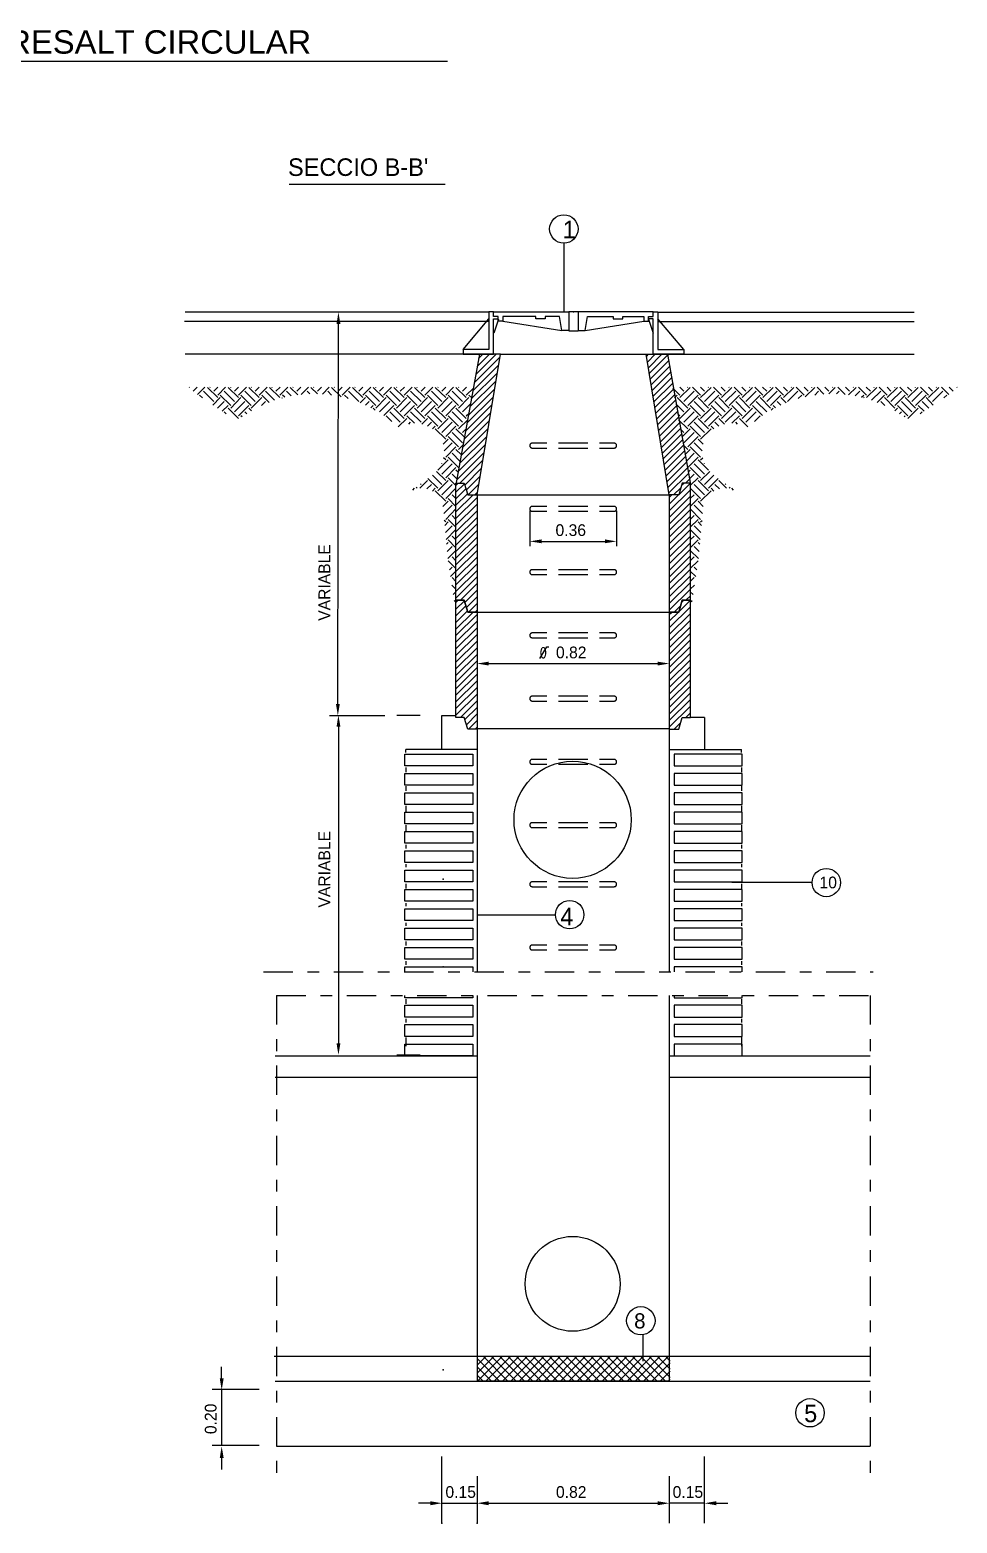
# Model space of a CAD drawing. Extents: x 13.3 to 35.6, y 5.3 to 28.2.
# Drawn here: x 21.83 to 29.74, y 15.46 to 28.21 of the extents above; entities that cross this region are included whole.
import ezdxf

# ---------------------------------------------------------------- set-up
doc = ezdxf.new("R2010")
doc.units = 0
doc.header["$LTSCALE"] = 0.5
doc.header["$MEASUREMENT"] = 0
doc.linetypes.add('DASHDOT', pattern=[1, 0.5, -0.25, 0, -0.25])
doc.linetypes.add('HIDDEN', pattern=[0.375, 0.25, -0.125])
doc.layers.get('0').update_dxf_attribs({"linetype": 'CONTINUOUS'})
for name, color, linetype in [('ANILLO', 1, 'CONTINUOUS'), ('CERCHA', 7, 'CONTINUOUS'), ('RALLADO', 7, 'CONTINUOUS'), ('SECCION', 1, 'CONTINUOUS'), ('TAPA', 7, 'CONTINUOUS')]:
    doc.layers.add(name, color=color, linetype=linetype)
doc.styles.add('DIN', font='DIN')
doc.styles.add('HELV', font='helv')
doc.styles.add('LEROY', font='leroy')

# ---------------------------------------------------------------- blocks, each defined once
blk = doc.blocks.new('*X32')
at = {"color": 0}
for p, q in [((35.44, 15.358), (35.651, 15.569)), ((35.44, 15.429), (35.58, 15.569)), ((35.44, 15.499), (35.51, 15.569)), ((35.696, 15.357), (35.484, 15.569)), ((35.509, 15.357), (35.722, 15.569)), ((35.767, 15.357), (35.554, 15.569)), ((35.58, 15.357), (35.793, 15.569)), ((35.838, 15.357), (35.625, 15.569)), ((35.651, 15.357), (35.863, 15.569)), ((35.908, 15.357), (35.696, 15.569)), ((35.722, 15.357), (35.934, 15.569)), ((35.979, 15.357), (35.767, 15.569)), ((35.792, 15.357), (36.005, 15.569)), ((36.05, 15.357), (35.837, 15.569)), ((35.863, 15.357), (36.075, 15.569)), ((36.12, 15.357), (35.908, 15.569)), ((35.934, 15.357), (36.146, 15.569)), ((36.191, 15.357), (35.979, 15.569)), ((36.004, 15.357), (36.217, 15.569)), ((36.262, 15.357), (36.049, 15.569)), ((36.075, 15.357), (36.288, 15.569)), ((36.333, 15.357), (36.12, 15.569)), ((36.146, 15.357), (36.358, 15.569)), ((36.403, 15.357), (36.191, 15.569)), ((36.217, 15.357), (36.429, 15.569)), ((36.474, 15.357), (36.262, 15.569)), ((36.287, 15.357), (36.5, 15.569)), ((36.545, 15.357), (36.332, 15.569)), ((36.358, 15.357), (36.57, 15.569)), ((36.615, 15.357), (36.403, 15.569)), ((36.429, 15.357), (36.641, 15.569)), ((36.686, 15.357), (36.474, 15.569)), ((36.499, 15.357), (36.712, 15.569)), ((36.757, 15.357), (36.544, 15.569)), ((36.57, 15.357), (36.783, 15.569)), ((36.828, 15.357), (36.615, 15.569)), ((36.641, 15.357), (36.853, 15.569)), ((36.898, 15.357), (36.686, 15.569)), ((36.712, 15.357), (36.924, 15.569)), ((36.969, 15.357), (36.757, 15.569)), ((36.782, 15.357), (36.995, 15.569)), ((37.04, 15.357), (36.827, 15.569)), ((36.853, 15.357), (37.065, 15.569)), ((37.081, 15.387), (36.898, 15.569)), ((37.081, 15.458), (36.969, 15.569)), ((37.081, 15.528), (37.039, 15.569)), ((35.625, 15.357), (35.44, 15.543)), ((35.555, 15.357), (35.44, 15.472)), ((36.924, 15.357), (37.081, 15.514)), ((36.994, 15.357), (37.081, 15.443)), ((35.484, 15.357), (35.44, 15.401)), ((37.065, 15.357), (37.081, 15.372))]:
    blk.add_line(p, q, dxfattribs=at)
blk = doc.blocks.new('*X27')
at = {"color": 0}
for p, q in [((27.334, 24.638), (27.336, 24.64)), ((27.367, 24.605), (27.402, 24.64)), ((27.405, 24.576), (27.468, 24.64)), ((27.577, 24.55), (27.489, 24.638)), ((27.511, 24.638), (27.513, 24.64)), ((27.544, 24.605), (27.579, 24.64)), ((27.577, 24.572), (27.645, 24.64)), ((27.754, 24.55), (27.666, 24.638)), ((27.688, 24.638), (27.689, 24.64)), ((27.721, 24.605), (27.756, 24.64)), ((27.754, 24.572), (27.822, 24.64)), ((27.931, 24.55), (27.842, 24.638)), ((27.864, 24.638), (27.866, 24.64)), ((27.898, 24.605), (27.932, 24.64)), ((27.931, 24.572), (27.999, 24.64)), ((28.107, 24.55), (28.019, 24.638)), ((28.041, 24.638), (28.043, 24.64)), ((28.074, 24.605), (28.109, 24.64)), ((28.107, 24.572), (28.176, 24.64)), ((28.26, 24.574), (28.196, 24.638)), ((28.218, 24.638), (28.22, 24.64)), ((28.251, 24.605), (28.286, 24.64)), ((28.29, 24.577), (28.352, 24.64)), ((28.428, 24.583), (28.373, 24.638)), ((28.395, 24.638), (28.397, 24.64)), ((28.428, 24.605), (28.463, 24.64)), ((28.47, 24.581), (28.529, 24.64)), ((28.631, 24.557), (28.549, 24.638)), ((28.572, 24.638), (28.573, 24.64)), ((28.605, 24.605), (28.64, 24.64)), ((28.638, 24.572), (28.706, 24.64)), ((28.815, 24.55), (28.726, 24.638)), ((28.748, 24.638), (28.75, 24.64)), ((28.781, 24.605), (28.816, 24.64)), ((28.815, 24.572), (28.883, 24.64)), ((28.991, 24.55), (28.903, 24.638)), ((28.925, 24.638), (28.927, 24.64)), ((28.958, 24.605), (28.993, 24.64)), ((28.991, 24.572), (29.059, 24.64)), ((29.168, 24.55), (29.08, 24.638)), ((29.102, 24.638), (29.104, 24.64)), ((29.135, 24.605), (29.17, 24.64)), ((29.168, 24.572), (29.236, 24.64)), ((29.345, 24.55), (29.257, 24.638)), ((29.279, 24.638), (29.28, 24.64)), ((29.312, 24.605), (29.347, 24.64)), ((29.345, 24.572), (29.413, 24.64)), ((29.522, 24.55), (29.433, 24.638)), ((29.455, 24.638), (29.457, 24.64)), ((29.489, 24.605), (29.523, 24.64)), ((29.522, 24.572), (29.59, 24.64)), ((29.698, 24.55), (29.61, 24.638)), ((29.632, 24.638), (29.634, 24.64)), ((29.665, 24.605), (29.7, 24.64)), ((29.698, 24.572), (29.759, 24.632)), ((27.447, 24.548), (27.422, 24.572)), ((27.544, 24.517), (27.456, 24.605)), ((27.537, 24.487), (27.599, 24.55)), ((27.576, 24.46), (27.632, 24.517)), ((27.688, 24.484), (27.599, 24.572)), ((27.616, 24.434), (27.666, 24.484)), ((27.721, 24.517), (27.632, 24.605)), ((27.688, 24.461), (27.776, 24.55)), ((27.721, 24.428), (27.809, 24.517)), ((27.754, 24.395), (27.842, 24.484)), ((27.864, 24.484), (27.776, 24.572)), ((27.898, 24.517), (27.809, 24.605)), ((27.864, 24.461), (27.953, 24.55)), ((27.952, 24.483), (27.986, 24.517)), ((28.015, 24.51), (27.953, 24.572)), ((28.063, 24.528), (27.986, 24.605)), ((28.127, 24.547), (28.13, 24.55)), ((28.149, 24.553), (28.13, 24.572)), ((28.203, 24.565), (28.163, 24.605)), ((28.362, 24.582), (28.34, 24.605)), ((28.549, 24.572), (28.516, 24.605)), ((28.69, 24.542), (28.66, 24.572)), ((28.781, 24.517), (28.693, 24.605)), ((28.793, 24.506), (28.837, 24.55)), ((28.925, 24.484), (28.837, 24.572)), ((28.839, 24.486), (28.87, 24.517)), ((28.958, 24.517), (28.87, 24.605)), ((28.884, 24.464), (28.903, 24.484)), ((28.925, 24.461), (29.013, 24.55)), ((28.958, 24.428), (29.047, 24.517)), ((28.994, 24.398), (29.08, 24.484)), ((29.102, 24.484), (29.013, 24.572)), ((29.135, 24.517), (29.047, 24.605)), ((29.102, 24.461), (29.19, 24.55)), ((29.135, 24.428), (29.223, 24.517)), ((29.168, 24.395), (29.257, 24.484)), ((29.279, 24.484), (29.19, 24.572)), ((29.312, 24.517), (29.223, 24.605)), ((29.279, 24.461), (29.367, 24.55)), ((29.312, 24.428), (29.4, 24.517)), ((29.345, 24.395), (29.433, 24.484)), ((29.455, 24.484), (29.367, 24.572)), ((29.489, 24.517), (29.4, 24.605)), ((29.455, 24.461), (29.544, 24.55)), ((29.489, 24.428), (29.577, 24.517)), ((29.522, 24.395), (29.61, 24.484)), ((29.632, 24.484), (29.544, 24.572)), ((29.665, 24.517), (29.577, 24.605)), ((29.632, 24.461), (29.721, 24.55)), ((29.665, 24.428), (29.734, 24.497)), ((29.744, 24.549), (29.721, 24.572)), ((27.65, 24.411), (27.632, 24.428)), ((27.754, 24.373), (27.666, 24.461)), ((27.786, 24.385), (27.776, 24.395)), ((27.825, 24.412), (27.809, 24.428)), ((27.866, 24.438), (27.842, 24.461)), ((28.92, 24.444), (28.903, 24.461)), ((29.062, 24.346), (29.013, 24.395)), ((29.135, 24.34), (29.047, 24.428)), ((29.168, 24.373), (29.08, 24.461)), ((29.118, 24.3), (29.19, 24.373)), ((29.255, 24.331), (29.19, 24.395)), ((29.312, 24.34), (29.223, 24.428)), ((29.345, 24.373), (29.257, 24.461)), ((29.319, 24.325), (29.367, 24.373)), ((29.455, 24.307), (29.367, 24.395)), ((29.489, 24.34), (29.4, 24.428)), ((29.522, 24.373), (29.433, 24.461)), ((29.455, 24.285), (29.544, 24.373)), ((29.632, 24.307), (29.544, 24.395)), ((29.665, 24.34), (29.577, 24.428)), ((29.698, 24.373), (29.61, 24.461)), ((29.632, 24.285), (29.71, 24.362)), ((29.698, 24.395), (29.72, 24.416)), ((29.207, 24.324), (29.223, 24.34)), ((29.368, 24.308), (29.4, 24.34)), ((29.41, 24.283), (29.433, 24.307)), ((29.522, 24.196), (29.433, 24.285)), ((29.489, 24.252), (29.577, 24.34)), ((29.522, 24.218), (29.61, 24.307)), ((29.665, 24.163), (29.577, 24.252)), ((29.683, 24.212), (29.61, 24.285)), ((29.665, 24.252), (29.695, 24.281)), ((29.5, 24.153), (29.544, 24.196)), ((29.509, 24.095), (29.577, 24.163)), ((29.522, 24.042), (29.61, 24.13)), ((29.632, 24.13), (29.544, 24.218)), ((29.656, 24.062), (29.61, 24.108)), ((29.632, 24.108), (29.671, 24.147)), ((29.455, 23.931), (29.544, 24.02)), ((29.489, 23.986), (29.488, 23.987)), ((29.489, 23.898), (29.577, 23.986)), ((29.522, 24.02), (29.504, 24.037)), ((29.632, 23.953), (29.544, 24.042)), ((29.645, 24.006), (29.577, 24.075)), ((29.301, 23.777), (29.367, 23.843)), ((29.455, 23.776), (29.371, 23.861)), ((29.489, 23.81), (29.409, 23.889)), ((29.522, 23.843), (29.444, 23.92)), ((29.455, 23.754), (29.544, 23.843)), ((29.522, 23.865), (29.61, 23.953)), ((29.61, 23.799), (29.544, 23.865)), ((29.618, 23.857), (29.577, 23.898)), ((29.629, 23.913), (29.61, 23.931)), ((29.241, 23.761), (29.257, 23.776)), ((29.279, 23.776), (29.269, 23.786)), ((29.312, 23.81), (29.307, 23.814)), ((29.362, 23.772), (29.4, 23.81)), ((29.409, 23.752), (29.433, 23.776)), ((29.522, 23.666), (29.433, 23.754)), ((29.489, 23.721), (29.577, 23.81)), ((29.522, 23.688), (29.61, 23.776)), ((29.61, 23.688), (29.577, 23.721)), ((29.499, 23.621), (29.544, 23.666)), ((29.505, 23.56), (29.577, 23.633)), ((29.522, 23.511), (29.61, 23.6)), ((29.61, 23.622), (29.544, 23.688)), ((29.522, 23.489), (29.51, 23.501)), ((29.514, 23.459), (29.544, 23.489)), ((29.61, 23.445), (29.544, 23.511)), ((29.61, 23.511), (29.577, 23.544)), ((29.52, 23.399), (29.577, 23.456)), ((29.525, 23.338), (29.61, 23.423)), ((29.61, 23.268), (29.544, 23.335)), ((29.61, 23.335), (29.577, 23.368)), ((29.529, 23.298), (29.544, 23.312)), ((29.535, 23.237), (29.577, 23.279)), ((29.541, 23.177), (29.61, 23.246)), ((29.61, 23.092), (29.544, 23.158)), ((29.555, 23.081), (29.577, 23.103)), ((29.61, 23.158), (29.577, 23.191)), ((29.564, 23.023), (29.61, 23.069)), ((29.61, 22.915), (29.575, 22.95)), ((29.61, 22.981), (29.577, 23.014)), ((29.587, 22.87), (29.61, 22.892)), ((29.61, 22.804), (29.595, 22.819)), ((29.61, 22.738), (29.607, 22.741))]:
    blk.add_line(p, q, dxfattribs=at)
blk = doc.blocks.new('*X26')
at = {"color": 0}
for p, q in [((24.6091, 20.2533), (24.6958, 20.34)), ((24.6153, 20.2878), (24.6675, 20.34)), ((24.6215, 20.3223), (24.6392, 20.34)), ((25.3377, 20.3314), (25.3463, 20.34)), ((25.3417, 20.3071), (25.3746, 20.34)), ((25.3457, 20.2828), (25.4029, 20.34)), ((25.3497, 20.2585), (25.427, 20.3358)), ((24.5966, 20.1843), (24.7072, 20.2948)), ((24.6029, 20.2188), (24.7128, 20.3288)), ((25.3536, 20.2342), (25.4313, 20.3118)), ((25.3576, 20.2099), (25.4355, 20.2878)), ((24.5842, 20.1153), (24.6959, 20.2269)), ((24.5904, 20.1498), (24.7015, 20.2609)), ((25.3616, 20.1856), (25.4398, 20.2638)), ((25.3656, 20.1613), (25.4441, 20.2398)), ((25.3696, 20.137), (25.4483, 20.2157)), ((24.5718, 20.0463), (24.6845, 20.1591)), ((24.578, 20.0808), (24.6902, 20.193)), ((25.3736, 20.1127), (25.4526, 20.1917)), ((25.3776, 20.0884), (25.4568, 20.1677)), ((25.3815, 20.0641), (25.4611, 20.1437)), ((24.5593, 19.9773), (24.6732, 20.0912)), ((24.5656, 20.0118), (24.6789, 20.1251)), ((25.3855, 20.0398), (25.4654, 20.1196)), ((25.3895, 20.0155), (25.4696, 20.0956)), ((24.5469, 19.9083), (24.6619, 20.0233)), ((24.5531, 19.9428), (24.6676, 20.0572)), ((25.3935, 19.9912), (25.4739, 20.0716)), ((25.3975, 19.9669), (25.4781, 20.0476)), ((25.4015, 19.9426), (25.4824, 20.0235)), ((24.5345, 19.8393), (24.6506, 19.9554)), ((24.5407, 19.8738), (24.6563, 19.9893)), ((25.4054, 19.9183), (25.4867, 19.9995)), ((25.4094, 19.894), (25.4909, 19.9755)), ((24.5283, 19.8048), (24.6449, 19.9215)), ((25.4134, 19.8697), (25.4952, 19.9515)), ((25.4174, 19.8454), (25.4994, 19.9274)), ((25.4214, 19.8211), (25.5037, 19.9034)), ((24.5418, 19.79), (24.6393, 19.8875)), ((24.5621, 19.782), (24.6336, 19.8536)), ((25.4254, 19.7968), (25.508, 19.8794)), ((25.4294, 19.7725), (25.5122, 19.8554)), ((25.4333, 19.7482), (25.5165, 19.8313)), ((24.5686, 19.7603), (24.628, 19.8196)), ((24.5766, 19.74), (24.6223, 19.7857)), ((25.4534, 19.74), (25.4838, 19.7704)), ((25.5034, 19.79), (25.5207, 19.8073)), ((24.6049, 19.74), (24.6167, 19.7518))]:
    blk.add_line(p, q, dxfattribs=at)
blk = doc.blocks.new('*X6')
at = {"color": 0}
for p, q in [((22.46, 19.2922), (22.55, 19.3822)), ((22.5002, 19.3606), (22.5496, 19.41)), ((22.5123, 19.401), (22.5213, 19.41)), ((22.46, 19.3204), (22.4996, 19.36)), ((22.46, 19.3487), (22.4713, 19.36)), ((22.46, 19.2639), (22.55, 19.3539)), ((22.46, 19.2356), (22.55, 19.3256)), ((22.46, 19.2073), (22.55, 19.2973)), ((22.46, 19.179), (22.55, 19.269)), ((22.46, 19.1507), (22.55, 19.2407)), ((22.46, 19.1225), (22.55, 19.2125)), ((22.46, 19.0942), (22.55, 19.1842)), ((22.46, 19.0659), (22.55, 19.1559)), ((22.46, 19.0376), (22.55, 19.1276)), ((22.46, 19.0093), (22.55, 19.0993)), ((22.46, 18.981), (22.55, 19.071)), ((22.46, 18.9528), (22.55, 19.0428)), ((22.46, 18.9245), (22.55, 19.0145)), ((22.46, 18.8962), (22.55, 18.9862)), ((22.46, 18.8679), (22.55, 18.9579)), ((22.4804, 18.86), (22.5084, 18.888)), ((22.5304, 18.91), (22.55, 18.9296))]:
    blk.add_line(p, q, dxfattribs=at)
blk = doc.blocks.new('*X5')
at = {"color": 0}
for p, q in [((21.55, 19.4004), (21.5596, 19.41)), ((21.55, 19.3721), (21.5857, 19.4078)), ((21.55, 19.3438), (21.5922, 19.386)), ((21.55, 19.3155), (21.5987, 19.3643)), ((21.55, 19.2873), (21.6227, 19.36)), ((21.55, 19.259), (21.64, 19.349)), ((21.55, 19.2307), (21.64, 19.3207)), ((21.55, 19.2024), (21.64, 19.2924)), ((21.55, 19.1741), (21.64, 19.2641)), ((21.55, 19.1458), (21.64, 19.2358)), ((21.55, 19.1176), (21.64, 19.2076)), ((21.55, 19.0893), (21.64, 19.1793)), ((21.55, 19.061), (21.64, 19.151)), ((21.55, 19.0327), (21.64, 19.1227)), ((21.55, 19.0044), (21.64, 19.0944)), ((21.55, 18.9761), (21.64, 19.0661)), ((21.55, 18.9478), (21.64, 19.0378)), ((21.55, 18.9196), (21.64, 19.0096)), ((21.5687, 18.91), (21.64, 18.9813)), ((21.5878, 18.9008), (21.64, 18.953)), ((21.5943, 18.879), (21.64, 18.9247)), ((21.6036, 18.86), (21.64, 18.8964)), ((21.6319, 18.86), (21.64, 18.8681))]:
    blk.add_line(p, q, dxfattribs=at)
blk = doc.blocks.new('ANILLO', base_point=(21.55, 18.86))
at = {"layer": 'ANILLO'}
for points in [[(21.55, 19.41), (21.585, 19.41), (21.6, 19.36), (21.64, 19.36), (21.64, 18.86), (21.6, 18.86), (21.585, 18.91), (21.55, 18.91)], [(22.55, 19.41), (22.515, 19.41), (22.5, 19.36), (22.46, 19.36), (22.46, 18.86), (22.5, 18.86), (22.515, 18.91), (22.55, 18.91)]]:
    blk.add_lwpolyline(points, close=True, dxfattribs=at)
at = {"layer": 'RALLADO'}
blk.add_line((21.64, 19.36), (22.46, 19.36), dxfattribs=at)
for name in ['*X5', '*X6']:
    blk.add_blockref(name, (0, 0), dxfattribs=at)
blk = doc.blocks.new('SECTAP', base_point=(21.08, 20.34))
for points in [[(20.6094, 20.3606), (20.7194, 20.4906)], [(20.7794, 20.4806), (21.03, 20.4406)], [(21.1, 20.5206), (21.06, 20.5206)], [(21.13, 20.4406), (21.38, 20.4806)], [(21.5506, 20.3606), (21.4406, 20.4906)]]:
    blk.add_lwpolyline(points)
blk.add_point((21.08, 20.5206))
blk.add_point((21.08, 20.5206))
at = {"layer": 'SECCION'}
for points in [[(20.6094, 20.3406), (20.7394, 20.3406), (20.7394, 20.4906), (20.7594, 20.4906), (20.7594, 20.5006), (20.7394, 20.5006), (20.7394, 20.5206), (20.7194, 20.5206), (20.7194, 20.3606), (20.6094, 20.3606)], [(21.06, 20.5206), (21.06, 20.4406), (21.03, 20.4406), (21.02, 20.5006), (20.9594, 20.5006), (20.9594, 20.4906), (20.9194, 20.4906), (20.9194, 20.5006), (20.7794, 20.5006), (20.7794, 20.4806), (20.7594, 20.4806), (20.7594, 20.5006), (20.7394, 20.5006), (20.7394, 20.5206), (21.06, 20.5206)], [(21.1, 20.5206), (21.1, 20.4406), (21.13, 20.4406), (21.14, 20.5006), (21.25, 20.5006), (21.25, 20.4906), (21.29, 20.4906), (21.29, 20.5006), (21.38, 20.5006), (21.38, 20.4806), (21.4, 20.4806), (21.4, 20.5006), (21.42, 20.5006), (21.42, 20.5206), (21.1, 20.5206)], [(21.5506, 20.3406), (21.4206, 20.3406), (21.4206, 20.4906), (21.4006, 20.4906), (21.4006, 20.5006), (21.4206, 20.5006), (21.4206, 20.5206), (21.4406, 20.5206), (21.4406, 20.3606), (21.5506, 20.3606)]]:
    blk.add_lwpolyline(points, close=True, dxfattribs=at)
at = {"layer": 'TAPA'}
for p, q in [((20.76, 20.4893), (20.74, 20.4293)), ((21.4, 20.4893), (21.42, 20.4293)), ((21.06, 20.4393), (21.1, 20.4393))]:
    blk.add_line(p, q, dxfattribs=at)
blk = doc.blocks.new('FI', base_point=(4.858, 4.358))
at = {"layer": 'CERCHA'}
for p, q in [((4.853, 4.352), (4.912, 4.452)), ((4.912, 4.452), (4.93, 4.452))]:
    blk.add_line(p, q, dxfattribs=at)
at = {"layer": 'CERCHA', "style": 'DIN'}
blk.add_text('0', height=0.1, dxfattribs=at).set_placement((4.85, 4.35))

msp = doc.modelspace()

# ---------------------------------------------------------------- linework, layer by layer
for p, q in [((18.453, 27.943), (25.393, 27.943)), ((24.043, 26.893), (25.373, 26.893)), ((26.386, 26.389), (26.386, 25.8)), ((25.746, 25.8), (23.156, 25.8)), ((27.186, 25.8), (29.376, 25.8)), ((25.74, 25.72), (23.15, 25.72)), ((27.186, 25.72), (29.376, 25.72)), ((25.746, 25.44), (23.156, 25.44)), ((25.846, 25.44), (27.089, 25.44)), ((27.186, 25.44), (29.376, 25.44)), ((25.346, 22.071), (25.346, 22.356)), ((25.346, 22.356), (25.463, 22.356)), ((27.586, 22.34), (27.47, 22.34)), ((27.586, 22.34), (27.586, 22.071)), ((25.646, 22.256), (25.646, 20.167)), ((25.652, 22.246), (27.289, 22.246)), ((27.286, 22.24), (27.286, 20.167)), ((28.504, 20.93), (27.82, 20.93)), ((25.656, 20.656), (26.315, 20.656)), ((25.611, 19.967), (25.611, 19.947)), ((25.646, 19.967), (25.646, 16.672)), ((27.286, 19.967), (27.286, 16.672)), ((27.328, 19.967), (27.328, 19.947)), ((23.924, 19.45), (25.646, 19.45)), ((27.286, 19.45), (29, 19.45)), ((23.924, 19.27), (25.646, 19.27)), ((27.286, 19.27), (29, 19.27)), ((27.061, 17.067), (27.061, 16.845)), ((23.914, 16.887), (29, 16.887)), ((23.467, 16.606), (23.467, 16.128)), ((23.924, 16.674), (29, 16.674)), ((27.286, 16.672), (25.652, 16.672)), ((25.656, 16.672), (27.272, 16.672)), ((23.936, 16.118), (29, 16.118)), ((25.346, 15.631), (25.646, 15.631)), ((27.586, 15.631), (27.286, 15.631))]:
    msp.add_line(p, q)
at = {"color": 0, "linetype": 'ByBlock'}
for p, q in [((24.458, 22.456), (24.463, 25.7)), ((26.096, 24.103), (26.096, 23.803)), ((26.836, 24.103), (26.836, 23.803)), ((26.196, 23.843), (26.736, 23.843)), ((25.746, 22.8), (27.186, 22.8)), ((24.388, 22.356), (24.788, 22.356)), ((24.458, 22.356), (24.858, 22.356)), ((24.961, 22.36), (25.161, 22.36)), ((24.463, 22.26), (24.463, 19.558)), ((24.961, 19.458), (25.161, 19.458)), ((23.467, 16.696), (23.467, 16.796)), ((23.387, 16.606), (23.787, 16.606)), ((23.387, 16.128), (23.787, 16.128)), ((23.467, 16.018), (23.467, 15.918)), ((25.346, 15.461), (25.346, 16.031)), ((27.586, 15.461), (27.586, 16.031)), ((25.646, 15.861), (25.646, 15.461)), ((27.286, 15.861), (27.286, 15.461)), ((25.246, 15.631), (25.146, 15.631)), ((25.746, 15.631), (27.186, 15.631)), ((27.686, 15.631), (27.786, 15.631))]:
    msp.add_line(p, q, dxfattribs=at)
at = {"color": 1}
for p, q in [((25.038, 22.04), (25.038, 22.067)), ((25.349, 22.067), (25.038, 22.067)), ((25.649, 22.067), (25.349, 22.067)), ((27.29, 22.067), (27.59, 22.067)), ((27.59, 22.067), (27.901, 22.067)), ((27.901, 22.04), (27.901, 22.067)), ((25.031, 22.027), (25.611, 22.027)), ((25.031, 21.927), (25.031, 22.027)), ((25.611, 22.027), (25.611, 21.927)), ((27.328, 22.027), (27.328, 21.927)), ((27.908, 22.027), (27.328, 22.027)), ((27.908, 21.927), (27.908, 22.027)), ((25.611, 21.927), (25.031, 21.927)), ((25.031, 21.862), (25.611, 21.862)), ((25.031, 21.762), (25.031, 21.862)), ((25.038, 21.912), (25.038, 21.874)), ((25.611, 21.862), (25.611, 21.762)), ((27.328, 21.927), (27.908, 21.927)), ((27.328, 21.862), (27.328, 21.762)), ((27.908, 21.862), (27.328, 21.862)), ((27.901, 21.912), (27.901, 21.874)), ((27.908, 21.762), (27.908, 21.862)), ((25.611, 21.762), (25.031, 21.762)), ((25.031, 21.697), (25.611, 21.697)), ((25.031, 21.597), (25.031, 21.697)), ((25.038, 21.753), (25.038, 21.714)), ((25.611, 21.697), (25.611, 21.597)), ((27.328, 21.762), (27.908, 21.762)), ((27.328, 21.697), (27.328, 21.597)), ((27.908, 21.697), (27.328, 21.697)), ((27.901, 21.753), (27.901, 21.714)), ((27.908, 21.597), (27.908, 21.697)), ((25.611, 21.597), (25.031, 21.597)), ((25.038, 21.586), (25.038, 21.531)), ((27.328, 21.597), (27.908, 21.597)), ((27.901, 21.586), (27.901, 21.531)), ((25.031, 21.532), (25.611, 21.532)), ((25.031, 21.432), (25.031, 21.532)), ((25.611, 21.432), (25.031, 21.432)), ((25.038, 21.419), (25.038, 21.372)), ((25.611, 21.532), (25.611, 21.432)), ((27.328, 21.532), (27.328, 21.432)), ((27.908, 21.532), (27.328, 21.532)), ((27.328, 21.432), (27.908, 21.432)), ((27.901, 21.419), (27.901, 21.372)), ((27.908, 21.432), (27.908, 21.532)), ((25.031, 21.367), (25.611, 21.367)), ((25.031, 21.267), (25.031, 21.367)), ((25.611, 21.367), (25.611, 21.267)), ((27.328, 21.367), (27.328, 21.267)), ((27.908, 21.367), (27.328, 21.367)), ((27.908, 21.267), (27.908, 21.367)), ((25.611, 21.267), (25.031, 21.267)), ((25.031, 21.202), (25.611, 21.202)), ((25.031, 21.102), (25.031, 21.202)), ((25.038, 21.253), (25.038, 21.222)), ((25.611, 21.202), (25.611, 21.102)), ((27.328, 21.267), (27.908, 21.267)), ((27.328, 21.202), (27.328, 21.102)), ((27.908, 21.202), (27.328, 21.202)), ((27.901, 21.253), (27.901, 21.222)), ((27.908, 21.102), (27.908, 21.202)), ((25.611, 21.102), (25.031, 21.102)), ((25.031, 21.037), (25.611, 21.037)), ((25.031, 20.937), (25.031, 21.037)), ((25.038, 21.086), (25.038, 21.062)), ((25.611, 21.037), (25.611, 20.937)), ((27.328, 21.102), (27.908, 21.102)), ((27.328, 21.037), (27.328, 20.937)), ((27.908, 21.037), (27.328, 21.037)), ((27.901, 21.086), (27.901, 21.062)), ((27.908, 20.937), (27.908, 21.037)), ((25.611, 20.937), (25.031, 20.937)), ((25.038, 20.92), (25.038, 20.879)), ((27.328, 20.937), (27.908, 20.937)), ((27.901, 20.92), (27.901, 20.879)), ((25.031, 20.872), (25.611, 20.872)), ((25.031, 20.772), (25.031, 20.872)), ((25.611, 20.872), (25.611, 20.772)), ((27.328, 20.872), (27.328, 20.772)), ((27.908, 20.872), (27.328, 20.872)), ((27.908, 20.772), (27.908, 20.872)), ((25.611, 20.772), (25.031, 20.772)), ((25.031, 20.707), (25.611, 20.707)), ((25.031, 20.607), (25.031, 20.707)), ((25.038, 20.753), (25.038, 20.729)), ((25.611, 20.707), (25.611, 20.607)), ((27.328, 20.772), (27.908, 20.772)), ((27.328, 20.707), (27.328, 20.607)), ((27.908, 20.707), (27.328, 20.707)), ((27.901, 20.753), (27.901, 20.729)), ((27.908, 20.607), (27.908, 20.707)), ((25.611, 20.607), (25.031, 20.607)), ((25.031, 20.542), (25.611, 20.542)), ((25.031, 20.442), (25.031, 20.542)), ((25.038, 20.586), (25.038, 20.562)), ((25.611, 20.542), (25.611, 20.442)), ((27.328, 20.607), (27.908, 20.607)), ((27.328, 20.542), (27.328, 20.442)), ((27.908, 20.542), (27.328, 20.542)), ((27.901, 20.586), (27.901, 20.562)), ((27.908, 20.442), (27.908, 20.542)), ((25.611, 20.442), (25.031, 20.442)), ((25.038, 20.427), (25.038, 20.394)), ((27.328, 20.442), (27.908, 20.442)), ((27.901, 20.427), (27.901, 20.394)), ((25.031, 20.377), (25.611, 20.377)), ((25.031, 20.277), (25.031, 20.377)), ((25.611, 20.277), (25.031, 20.277)), ((25.611, 20.377), (25.611, 20.277)), ((27.328, 20.377), (27.328, 20.277)), ((27.908, 20.377), (27.328, 20.377)), ((27.328, 20.277), (27.908, 20.277)), ((27.908, 20.277), (27.908, 20.377)), ((25.031, 20.212), (25.611, 20.212)), ((25.031, 20.167), (25.031, 20.212)), ((25.038, 20.26), (25.038, 20.227)), ((25.611, 20.212), (25.611, 20.167)), ((27.328, 20.212), (27.328, 20.167)), ((27.908, 20.212), (27.328, 20.212)), ((27.901, 20.26), (27.901, 20.227)), ((27.908, 20.167), (27.908, 20.212)), ((25.031, 19.947), (25.031, 19.967)), ((25.611, 19.947), (25.031, 19.947)), ((25.038, 19.934), (25.038, 19.894)), ((27.328, 19.947), (27.908, 19.947)), ((27.901, 19.934), (27.901, 19.894)), ((27.908, 19.947), (27.908, 19.967)), ((25.031, 19.882), (25.611, 19.882)), ((25.031, 19.782), (25.031, 19.882)), ((25.611, 19.782), (25.031, 19.782)), ((25.038, 19.768), (25.038, 19.735)), ((25.611, 19.882), (25.611, 19.782)), ((27.328, 19.882), (27.328, 19.782)), ((27.908, 19.882), (27.328, 19.882)), ((27.328, 19.782), (27.908, 19.782)), ((27.901, 19.768), (27.901, 19.735)), ((27.908, 19.782), (27.908, 19.882)), ((25.031, 19.717), (25.611, 19.717)), ((25.031, 19.617), (25.031, 19.717)), ((25.611, 19.717), (25.611, 19.617)), ((27.328, 19.717), (27.328, 19.617)), ((27.908, 19.717), (27.328, 19.717)), ((27.908, 19.617), (27.908, 19.717)), ((25.611, 19.617), (25.031, 19.617)), ((25.031, 19.55), (25.611, 19.55)), ((25.031, 19.45), (25.031, 19.55)), ((25.038, 19.608), (25.038, 19.533)), ((25.611, 19.55), (25.611, 19.45)), ((27.328, 19.617), (27.908, 19.617)), ((27.328, 19.55), (27.328, 19.45)), ((27.908, 19.55), (27.328, 19.55)), ((27.901, 19.608), (27.901, 19.533)), ((27.908, 19.45), (27.908, 19.55)), ((25.611, 19.45), (25.031, 19.45)), ((27.328, 19.45), (27.908, 19.45))]:
    msp.add_line(p, q, dxfattribs=at)
at = {"linetype": 'DASHDOT'}
for p, q in [((23.824, 20.167), (29.024, 20.167)), ((23.936, 19.967), (29, 19.967)), ((23.936, 19.967), (23.936, 15.869)), ((29, 19.967), (29, 15.861))]:
    msp.add_line(p, q, dxfattribs=at)
at = {"color": 1}
for points in [[(25.466, 24.34), (25.536, 24.34), (25.566, 24.24), (25.646, 24.24), (25.846, 25.44), (25.666, 25.44), (25.466, 24.33)], [(27.466, 24.34), (27.396, 24.34), (27.366, 24.24), (27.286, 24.24), (27.089, 25.44), (27.269, 25.44), (27.466, 24.33)]]:
    msp.add_lwpolyline(points, dxfattribs=at)
at = {"linetype": 'HIDDEN'}
for points in [[(26.466, 24.681), (26.116, 24.681, 1), (26.116, 24.64), (26.466, 24.64), (26.816, 24.64, 1), (26.816, 24.681)], [(26.466, 24.141), (26.116, 24.141, 1), (26.116, 24.1), (26.466, 24.1), (26.816, 24.1, 1), (26.816, 24.141)], [(26.466, 23.601), (26.116, 23.601, 1), (26.116, 23.56), (26.466, 23.56), (26.816, 23.56, 1), (26.816, 23.601)], [(26.466, 23.061), (26.116, 23.061, 1), (26.116, 23.02), (26.466, 23.02), (26.816, 23.02, 1), (26.816, 23.061)], [(26.466, 22.521), (26.116, 22.521, 1), (26.116, 22.48), (26.466, 22.48), (26.816, 22.48, 1), (26.816, 22.521)], [(26.466, 21.981), (26.116, 21.981, 1), (26.116, 21.94), (26.466, 21.94), (26.816, 21.94, 1), (26.816, 21.981)], [(26.466, 21.441), (26.116, 21.441, 1), (26.116, 21.4), (26.466, 21.4), (26.816, 21.4, 1), (26.816, 21.441)], [(26.466, 20.936), (26.116, 20.936, 1), (26.116, 20.895), (26.466, 20.895), (26.816, 20.895, 1), (26.816, 20.936)], [(26.466, 20.396), (26.116, 20.396, 1), (26.116, 20.355), (26.466, 20.355), (26.816, 20.355, 1), (26.816, 20.396)]]:
    msp.add_lwpolyline(points, format="xyb", close=True, dxfattribs=at)
for centre, radius in [((26.386, 26.51), 0.121), ((26.461, 21.466), 0.5), ((28.625, 20.93), 0.121), ((26.436, 20.656), 0.121), ((26.461, 17.504), 0.405), ((27.043, 17.189), 0.121), ((28.486, 16.403), 0.121)]:
    msp.add_circle(centre, radius)
for p in [(25.356, 20.96), (25.357, 20.211), (25.357, 16.769)]:
    msp.add_point(p)
at = {"color": 0, "linetype": 'ByBlock'}
for p in [(25.646, 15.631), (25.346, 15.461), (25.646, 15.461)]:
    msp.add_point(p, dxfattribs=at)
for points in [[(24.48, 25.7), (24.447, 25.7), (24.463, 25.8)], [(26.196, 23.827), (26.196, 23.86), (26.096, 23.843)], [(26.736, 23.827), (26.736, 23.86), (26.836, 23.843)], [(25.746, 22.783), (25.746, 22.816), (25.646, 22.8)], [(27.186, 22.783), (27.186, 22.816), (27.286, 22.8)], [(24.475, 22.456), (24.442, 22.456), (24.458, 22.356)], [(24.48, 22.26), (24.447, 22.26), (24.463, 22.36)], [(24.48, 19.558), (24.447, 19.558), (24.463, 19.458)], [(23.484, 16.696), (23.451, 16.696), (23.467, 16.596)], [(23.484, 16.018), (23.451, 16.018), (23.467, 16.118)], [(25.246, 15.614), (25.246, 15.648), (25.346, 15.631)], [(25.746, 15.614), (25.746, 15.648), (25.646, 15.631)], [(27.186, 15.614), (27.186, 15.648), (27.286, 15.631)], [(27.686, 15.614), (27.686, 15.648), (27.586, 15.631)]]:
    msp.add_solid(points, dxfattribs=at)

# ---------------------------------------------------------------- block references
at = {"xscale": 2, "yscale": 2, "zscale": 2}
for name, p in [('SECTAP', (26.468, 25.441)), ('*X26', (-23.584, -15.24)), ('ANILLO', (25.466, 23.24)), ('ANILLO', (25.466, 22.24))]:
    msp.add_blockref(name, p, dxfattribs=at)
for name, p in [('*X27', (-4.144, 0.52)), ('FI', (26.186, 22.85)), ('*X32', (-9.787, 1.317))]:
    msp.add_blockref(name, p)
at = {"xscale": -1}
msp.add_blockref('*X27', (57.075, 0.52), dxfattribs=at)

# ---------------------------------------------------------------- texts
for s, height, style, p in [('DETALL TIPUS POU DE RESALT CIRCULAR', 0.2, 'HELV', (18.456, 28.007)), ("SECCIO B-B'", 0.15, 'LEROY', (24.033, 26.963)), ('1', 0.15, 'LEROY', (26.376, 26.43)), ('10', 0.1, 'LEROY', (28.567, 20.881)), ('4', 0.15, 'LEROY', (26.356, 20.566)), ('8', 0.13, 'LEROY', (26.986, 17.123)), ('5', 0.15, 'LEROY', (28.436, 16.323))]:
    msp.add_text(s, height=height, dxfattribs=dict(style=style)).set_placement(p)
at = {"color": 0, "linetype": 'ByBlock', "style": 'LEROY'}
for s, p in [('0.36', (26.315, 23.889)), ('0.82', (26.319, 22.845)), ('0.15', (25.376, 15.677)), ('0.82', (26.319, 15.677)), ('0.15', (27.314, 15.677))]:
    msp.add_text(s, height=0.1, dxfattribs=at).set_placement(p)
for s, p in [('VARIABLE', (24.393, 23.165)), ('VARIABLE', (24.393, 20.717)), ('0.20', (23.423, 16.221))]:
    msp.add_text(s, height=0.1, rotation=90, dxfattribs=at).set_placement(p)

doc.saveas('drawing.dxf')
